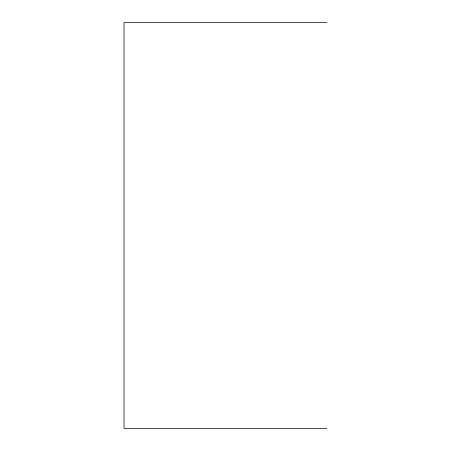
<?xml version="1.0" encoding="UTF-8"?>
<svg xmlns="http://www.w3.org/2000/svg" width="451" height="451" viewBox="0 0 451 451"><rect width="100%" height="100%" fill="white"/><g stroke="black" fill="none" stroke-linecap="round" stroke-linejoin="round"><path stroke-width="0.68" d="M326.975 22.55L124.025 22.55L124.025 428.45L326.975 428.45"/></g></svg>
